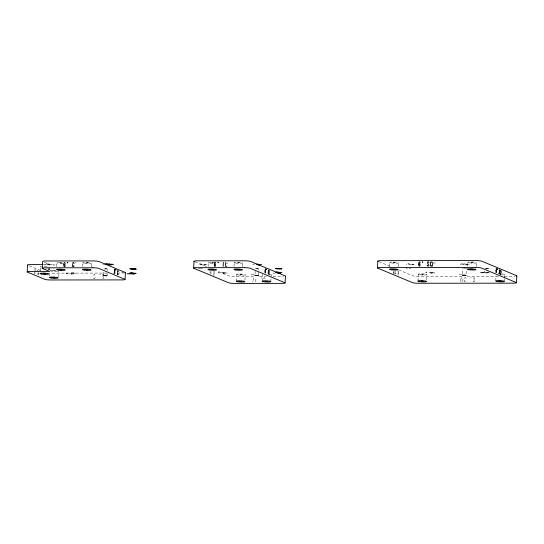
<?xml version="1.0" encoding="UTF-8"?>
<svg xmlns="http://www.w3.org/2000/svg" width="544" height="544" viewBox="0 0 544 544"><rect width="100%" height="100%" fill="white"/><g stroke="black" fill="none" stroke-linecap="round" stroke-linejoin="round"><path stroke-width="0.41" stroke-dasharray="2.72 2.04" d="M34.687 273.108L34.694 272.578L34.796 273.523A1.21 0.415 89.9 0 0 35.054 273.625L35.251 269.545A1.21 0.415 89.9 0 0 34.993 269.436L34.802 270.354M37.114 270.708L37.135 270.3M37.237 270.756L37.257 270.354M38.481 273.006L38.236 274.951A1.183 0.408 89.9 0 1 38.073 274.938M40.222 270.538L40.412 266.737M48.858 270.089L48.933 268.566M49.742 269.906L50.007 264.581L44.329 262.222M49.606 275.998L49.756 272.952M56.719 266.574L56.902 262.772A4.318 0.578 2.8 0 1 61.948 262.392M58.167 277.066L58.466 270.987M82.661 266.546L82.851 262.745M91.263 266.859L91.446 263.058M93.67 275.386L94.112 274.407A1.21 1.122 -67.4 0 1 94.812 274.407L95.037 277.862A0.694 0.646 -67.4 0 1 94.615 278.494A1.21 1.122 -67.4 0 1 93.915 278.494L93.561 277.603L93.588 278.127M99.96 274.781L99.98 274.38M100.3 274.781L100.32 274.38M102.415 275.366L102.85 274.482A1.244 1.156 -67.4 0 1 103.306 274.428L103.748 274.625M103.639 274.829L103.863 270.266M103.843 276.474L103.353 278.48A1.183 1.102 -67.4 0 1 102.66 278.48A0.694 0.646 -67.4 0 1 102.292 277.855L102.768 276.236M107.08 274.951L107.154 273.435M107.304 270.388C108.426 266.485 99.382 269.729 107.379 268.872M208.08 266.431L208.264 262.63M210.059 273.095L210.14 271.449M210.882 274.271L211.086 270.171M213.806 272.252L213.989 271.429A1.244 0.428 89.9 0 1 214.159 271.442L214.132 275.414M234.029 266.41L234.212 262.609M236.3 281.289L236.633 274.448M242.624 266.723L242.808 262.922M244.97 280.085L245.235 274.761M253.613 277.78L253.409 281.88L252.117 281.88M255.041 273.931L255.224 270.13M255.775 281.88L255.979 277.773M258.441 274.815L258.74 268.729L255.299 268.607L258.74 268.729M261.059 278.113L261.072 277.712M261.399 278.113L261.419 277.712M262.249 281.268L262.582 274.428M263.514 278.698L263.949 277.814A1.244 1.156 -67.4 0 1 264.404 277.76L264.969 278.168L264.942 279.806M270.844 281.581L271.177 274.74M389.715 266.268L389.898 262.466M393.462 271.415L393.448 273.353M394.114 270.98L393.727 273.693M397.956 272.136L398.147 271.313A1.244 0.428 89.9 0 1 398.31 271.327L398.201 275.414M398.31 266.58L398.5 262.779M417.935 281.126L418.268 274.285M426.605 279.915L426.87 274.598M462.624 273.741L462.883 268.416M464.488 278.514L464.916 277.705A1.564 1.455 -67.4 0 1 465.759 277.705C467.303 279.242 462.964 280.119 464.712 281.792A1.564 1.455 -67.4 0 0 465.31 281.846L465.99 280.806L465.916 281.432M466.065 273.863L466.324 268.539M467.561 266.193L467.745 262.392M470.771 278.038L470.791 277.637M471.111 278.038L471.131 277.63M473.232 278.623L473.668 277.739A1.244 1.156 -67.4 0 1 474.123 277.685L474.728 278.358L474.171 281.731A1.183 1.102 -67.4 0 1 473.47 281.738A0.694 0.646 -67.4 0 1 473.11 281.112L473.579 279.494A1.244 1.156 -67.4 0 1 474.035 279.446L474.64 280.119M476.156 266.506L476.34 262.704M495.781 281.051L496.04 275.733M504.376 281.364L504.492 279.086M504.526 278.324L504.71 274.523M395.202 273.85L395.25 273.231L395.141 274.04M38.012 272.714L37.917 274.666M395.318 271.266L394.754 274.026M253.463 274.57L254.272 274.57M67.531 272.918C63.09 274.543 71.57 273.217 72.223 273.435M219.361 272.15C214.88 273.788 223.53 272.415 224.06 272.666M426.945 271.952C422.464 273.598 431.113 272.218 431.644 272.476M466.303 268.6L463.495 268.6M411.135 268.614L409.081 268.627M47.124 263.731L46.172 263.976L52.34 264.309M60.683 263.051L61.717 262.806M53.652 270.953L54.679 270.708M86.632 263.031L87.666 262.779M105.414 268.865L105.903 268.75M201.185 263.888L200.24 264.119L206.4 264.466M212.051 262.915L213.078 262.664M237.993 262.888L239.027 262.643M255.088 263.82L252.804 264.37L253.558 264.459M256.782 268.729L257.264 268.614M240.421 274.727L241.448 274.482M393.686 262.745L394.713 262.5M408.768 263.697L407.823 263.928L413.984 264.275M462.672 263.629C454.825 265.377 470.954 262.786 463.107 264.527M422.056 274.564L423.082 274.312M471.526 262.677L472.559 262.426M72.889 273.7C81.478 274.074 65.314 273.904 73.896 274.278M224.72 272.932C233.308 273.306 217.144 273.136 225.733 273.51M432.303 272.741C440.892 273.115 424.728 272.945 433.316 273.319M74.909 262.834L76.262 262.834M226.379 263.187L227.725 263.187M435.309 262.997L433.174 262.997M43.234 264.588L50.007 264.581M55.114 264.908L52.958 264.908L53.74 265.234M102.687 264.867L104.128 264.86M206.482 264.765L204.32 264.772L205.108 265.098M414.066 264.574L411.903 264.581L412.692 264.908M461.632 264.534L464.583 264.86M485.887 268.233L488.39 268.233M484.901 268.688L489.342 268.641L485.846 268.444M74.032 272.782L71.08 272.456M121.604 272.741L123.767 272.741M225.393 272.646L222.442 272.32M432.976 272.456L430.025 272.129M480.549 272.415L482.712 272.408L481.923 272.082M107.1 273.081L51.034 273.136A4.61 0.619 2.8 0 1 49.858 273.115M113.043 273.081L116.443 273.074M117.293 273.074L122.393 273.068A4.61 0.619 2.8 0 0 123.454 273.047M253.538 276.57L234.852 276.583A4.61 0.619 2.8 0 1 228.949 275.93L217.389 271.116M259.488 276.563L266.281 276.556M273.074 276.549L282.424 276.542A4.61 0.619 2.8 0 0 283.485 276.515M461.972 276.379L418.649 276.413A4.61 0.619 2.8 0 1 412.746 275.767L398.874 269.987M467.072 276.372L498.501 276.345M504.444 276.338L513.788 276.332A4.61 0.619 2.8 0 0 514.855 276.304M407.34 268.716L406.082 268.627M199.757 268.906L198.499 268.818M47.627 268.845L49.341 269.11L45.88 268.933M460.591 281.792L461.258 281.806M253.599 275.006L250.512 274.19M480.366 272.816L487.261 272.972L482.555 272.286M272.782 273.006L275.033 273.197M470.934 262.426L473.151 262.67M469.214 264.37L466.827 264.139L465.807 264.37L467.48 264.602L464.59 264.663L466.786 264.955M489.478 272.456C473.477 270.416 498.923 274.23 482.922 272.197M393.094 262.5L395.304 262.745M421.464 274.319L423.674 274.564M237.402 262.643L239.618 262.888M211.46 262.664L213.67 262.908M256.503 268.614L257.543 268.729M239.829 274.482L242.039 274.727M86.04 262.779L88.257 263.024M60.092 262.806L62.308 263.051M105.135 268.75L106.182 268.865M53.06 270.708L55.27 270.953M461.72 274.353C460.809 274.672 461.591 275.4 458.096 273.999M199.702 268.58L203.551 268.804L202.715 268.58M410.774 264.602C412.984 265.676 404.614 263.466 406.817 264.54M203.191 264.792C205.401 265.866 197.03 263.656 199.233 264.738M49.13 264.629C51.333 265.71 42.962 263.5 45.166 264.574M378.842 261.644L390.402 266.458M195.044 261.814L206.604 266.628M29.301 265.887L40.61 270.599M38.345 272.707L38.461 273.394M213.792 275.42L213.901 273.183A1.244 0.428 89.9 0 1 214.071 273.204L214.268 273.972M398.426 273.856L398.222 273.088A1.183 0.408 89.9 0 0 398.065 273.081L397.95 275.305A1.183 0.408 89.9 0 0 398.038 275.4M62.676 263.541A4.318 0.578 2.8 0 1 56.902 262.772M57.474 271.361A4.318 0.578 2.8 0 1 50.109 270.83M50.252 270.395A4.318 0.578 2.8 0 1 55.991 270.388M41.174 267.056A4.318 0.578 2.8 0 1 41.405 266.363M44.329 266.295A4.318 0.578 2.8 0 1 47.484 266.58M502.234 273.931A4.318 0.578 2.8 0 1 504.723 274.598A4.318 0.578 2.8 0 1 501.888 274.985M270.416 274.421A4.318 0.578 2.8 0 1 270.796 275.012M212.942 263.384A4.318 0.578 2.8 0 1 208.25 262.555A4.318 0.578 2.8 0 1 213.309 262.256M461.067 278.385C459.184 282.996 464.216 282.894 462.754 278.385A0.768 0.714 -67.4 0 0 462.366 277.692L461.523 277.692L461.067 278.385M84.374 263.214A4.318 0.578 2.8 0 0 91.399 263.208A4.318 0.578 2.8 0 0 85.673 262.29A4.318 0.578 2.8 0 0 84.374 263.214M419.798 274.747A4.318 0.578 2.8 0 0 426.822 274.74A4.318 0.578 2.8 0 0 421.09 273.822A4.318 0.578 2.8 0 0 419.798 274.747M469.268 262.861A4.318 0.578 2.8 0 0 476.292 262.854A4.318 0.578 2.8 0 0 470.567 261.936A4.318 0.578 2.8 0 0 469.268 262.861M391.428 262.936A4.318 0.578 2.8 0 0 398.446 262.929A4.318 0.578 2.8 0 0 392.72 262.004A4.318 0.578 2.8 0 0 391.428 262.936M235.736 263.078A4.318 0.578 2.8 0 0 242.76 263.072A4.318 0.578 2.8 0 0 237.034 262.147A4.318 0.578 2.8 0 0 235.736 263.078M238.163 274.917A4.318 0.578 2.8 0 0 245.181 274.91A4.318 0.578 2.8 0 0 239.455 273.992A4.318 0.578 2.8 0 0 238.163 274.917"/><path stroke-width="0.82" d="M499.052 273.469L499.066 272.836L499.249 273.972A1.564 0.537 89.9 0 0 499.467 274.006L499.358 269.79A1.564 0.537 89.9 0 1 499.671 269.919L499.766 270.79M27.2 271.932L27.533 265.091M42.316 268.301L42.65 261.46A4.61 0.619 2.8 0 1 45.662 260.97L93.235 260.923A4.61 0.619 2.8 0 1 99.13 261.576L125.14 272.408A4.61 0.619 2.8 0 1 124.984 272.877M65.294 263.473L64.947 262.589A1.244 1.156 -67.4 0 0 64.498 262.534L63.825 263.208L64.049 266.58A1.183 1.102 -67.4 0 0 64.75 266.58A0.694 0.646 -67.4 0 0 65.171 265.955L64.858 264.343A1.244 1.156 -67.4 0 0 64.41 264.296L63.736 264.969M67.47 262.881L67.49 262.48M67.81 262.881L67.83 262.473M74.038 263.473L73.692 262.5A1.21 1.122 -67.4 0 0 72.991 262.5L72.427 265.948A0.694 0.646 -67.4 0 0 72.787 266.58A1.21 1.122 -67.4 0 0 73.494 266.58L73.93 265.69L73.848 266.22M114.961 270.259L114.859 269.321A1.244 0.428 89.9 0 0 114.702 269.198L114.41 273.21A1.183 0.408 89.9 0 0 114.668 273.312L114.777 271.075A1.183 0.408 89.9 0 0 114.614 270.966L114.349 271.531M115.77 270.001L115.79 269.6M115.899 270.055L115.92 269.647M118.15 271.606L118.055 270.565A1.21 0.415 89.9 0 0 117.796 270.456L117.599 274.543A1.21 0.415 89.9 0 0 117.851 274.645L118.041 273.822L117.994 274.339M125.066 279.419L125.399 272.578M193.678 268.165L194.018 261.317M215.744 263.174L215.397 262.29A1.244 1.156 -67.4 0 0 214.948 262.242L214.275 262.915L214.499 266.288A1.183 1.102 -67.4 0 0 215.2 266.288A0.694 0.646 -67.4 0 0 215.621 265.662L215.308 264.051A1.244 1.156 -67.4 0 0 214.86 263.996L214.186 264.67M217.92 262.582L217.94 262.181M218.26 262.582L218.28 262.181M223.169 266.342L223.366 262.235M225.74 262.235L225.536 266.336L226.828 266.336M265.588 269.865L265.486 268.92A1.244 0.428 89.9 0 0 265.322 268.797L265.037 272.809A1.183 0.408 89.9 0 0 265.288 272.918L265.404 270.674A1.244 0.428 89.9 0 0 265.241 270.558L264.976 271.136M266.397 269.6L266.417 269.198M266.519 269.654L266.54 269.253M268.192 274.19L268.396 270.082M269.26 270.443L269.056 274.543L269.532 274.74M285.097 282.894L285.43 276.053M377.475 267.995L377.815 261.154M420.206 262.881L419.859 261.997A1.244 1.156 -67.4 0 0 419.41 261.95L418.737 262.623L418.968 265.996A1.183 1.102 -67.4 0 0 419.662 265.996A0.694 0.646 -67.4 0 0 420.084 265.37L419.771 263.758A1.244 1.156 -67.4 0 0 419.322 263.704L418.656 264.377M422.382 262.296L422.402 261.888M422.722 262.296L422.742 261.888M428.964 262.759L428.618 261.95A1.564 1.455 -67.4 0 0 427.774 261.95C426.068 263.378 430.345 264.493 428.414 266.036A1.564 1.455 -67.4 0 1 427.815 266.091L427.237 265.057L427.251 265.676M496.577 269.572L496.475 268.627A1.244 0.428 89.9 0 0 496.312 268.512L496.026 272.524A1.183 0.408 89.9 0 0 496.278 272.626L496.386 270.388A1.183 0.408 89.9 0 0 496.23 270.28L495.965 270.844M497.386 269.314L497.406 268.906M497.508 269.362L497.529 268.96M516.467 282.683L516.8 275.835M500.704 274.55C502.656 266.546 497.923 272.231 500.97 274.625M43.86 273.856L44.894 273.612M60.35 269.892L61.384 269.647M107.141 263.656C99.239 265.377 115.464 262.827 107.576 264.554M53.319 277.794L54.346 277.549M86.299 269.872L87.332 269.62M105.08 275.706L105.57 275.59M211.711 269.756L212.745 269.504M256.272 264.54L257.808 264.153L257.047 264.085M237.66 269.729L238.694 269.484M256.442 275.57L256.931 275.454M240.081 281.574L241.114 281.323M266.03 281.547L267.063 281.302M393.346 269.586L394.38 269.341M421.722 281.404L422.749 281.16M471.192 269.518L472.226 269.266M464.025 275.38L464.515 275.264M499.562 281.336L500.596 281.085M257.883 264.636L261.63 264.561M431.875 266.043L432.541 266.03M42.391 264.588L30.546 264.602A4.61 0.619 2.8 0 0 27.798 265.261M280.806 268.423C263.86 268.26 293.434 269.028 276.481 268.879M135.238 268.716C118.361 268.539 147.846 269.348 130.914 269.171M277.807 273.081L279.677 273.163L275.72 272.585M127.065 273.768L133.96 273.924L129.254 273.244M470.601 269.273L472.818 269.518M463.746 275.264L464.794 275.38M392.761 269.341L394.971 269.586M498.97 281.085L501.187 281.33M421.131 281.16L423.341 281.404M257.897 265.003L259.202 265.146M281.894 272.646C266.009 270.62 290.285 274.244 276.141 272.476M237.068 269.484L239.285 269.729M211.12 269.511L213.336 269.756M256.163 275.454L257.21 275.57M113.682 264.398L111.296 264.166L110.276 264.398L111.948 264.629L109.058 264.69L111.255 264.982M265.438 281.302L267.655 281.547M239.496 281.323L241.706 281.568M136.177 273.408C120.081 271.368 145.663 275.182 129.622 273.156M85.707 269.627L87.917 269.865M59.758 269.647L61.975 269.892M104.802 275.59L105.842 275.706M43.268 273.612L45.478 273.856M52.727 277.549L54.937 277.794M378.073 261.324A4.61 0.619 2.8 0 1 380.82 260.658L475.966 260.576A4.61 0.619 2.8 0 1 481.862 261.222L516.542 275.665A4.61 0.619 2.8 0 1 516.385 276.134M285.382 276.209A4.61 0.619 2.8 0 0 285.172 275.883L250.498 261.44A4.61 0.619 2.8 0 0 244.596 260.787L197.023 260.828A4.61 0.619 2.8 0 0 194.276 261.487M430.712 262.623C428.856 270.518 435.914 262.745 431.168 261.929A0.768 0.714 -67.4 0 0 430.712 262.623M103.625 275.529L107.046 275.713L103.625 275.529M254.986 275.386L258.407 275.577L254.986 275.386M462.57 275.196L465.99 275.38L462.57 275.196M92.895 267.764L45.329 267.811A4.61 0.619 2.8 0 0 42.575 268.471L49.667 271.422L30.212 271.442A4.61 0.619 2.8 0 0 27.458 272.102L44.798 279.324A4.61 0.619 2.8 0 0 50.701 279.976L122.053 279.908A4.61 0.619 2.8 0 0 124.807 279.249L98.797 268.416A4.61 0.619 2.8 0 0 92.895 267.764M244.263 267.628L196.69 267.668A4.61 0.619 2.8 0 0 193.943 268.335L228.616 282.778A4.61 0.619 2.8 0 0 234.518 283.424L282.084 283.383A4.61 0.619 2.8 0 0 284.838 282.724L250.158 268.28A4.61 0.619 2.8 0 0 244.263 267.628M475.626 267.417L380.487 267.505A4.61 0.619 2.8 0 0 377.74 268.165L412.413 282.608A4.61 0.619 2.8 0 0 418.316 283.261L513.454 283.172A4.61 0.619 2.8 0 0 516.202 282.513L481.528 268.07A4.61 0.619 2.8 0 0 475.626 267.417M58.092 270.082A4.318 0.578 2.8 0 0 65.117 270.076A4.318 0.578 2.8 0 0 59.391 269.158A4.318 0.578 2.8 0 0 58.092 270.082M84.041 270.055A4.318 0.578 2.8 0 0 91.066 270.048A4.318 0.578 2.8 0 0 85.333 269.13A4.318 0.578 2.8 0 0 84.041 270.055M51.061 277.984A4.318 0.578 2.8 0 0 58.079 277.977A4.318 0.578 2.8 0 0 52.353 277.059A4.318 0.578 2.8 0 0 51.061 277.984M41.602 274.047A4.318 0.578 2.8 0 0 48.627 274.04A4.318 0.578 2.8 0 0 42.894 273.115A4.318 0.578 2.8 0 0 41.602 274.047M419.465 281.595A4.318 0.578 2.8 0 0 426.482 281.588A4.318 0.578 2.8 0 0 420.757 280.663A4.318 0.578 2.8 0 0 419.465 281.595M497.304 281.52A4.318 0.578 2.8 0 0 504.329 281.513A4.318 0.578 2.8 0 0 498.603 280.595A4.318 0.578 2.8 0 0 497.304 281.52M468.935 269.702A4.318 0.578 2.8 0 0 475.959 269.695A4.318 0.578 2.8 0 0 470.234 268.777A4.318 0.578 2.8 0 0 468.935 269.702M391.095 269.776A4.318 0.578 2.8 0 0 398.113 269.77A4.318 0.578 2.8 0 0 392.387 268.852A4.318 0.578 2.8 0 0 391.095 269.776M235.402 269.919A4.318 0.578 2.8 0 0 242.427 269.912A4.318 0.578 2.8 0 0 236.701 268.994A4.318 0.578 2.8 0 0 235.402 269.919M263.772 281.738A4.318 0.578 2.8 0 0 270.796 281.731A4.318 0.578 2.8 0 0 265.071 280.806A4.318 0.578 2.8 0 0 263.772 281.738M209.454 269.94A4.318 0.578 2.8 0 0 216.478 269.933A4.318 0.578 2.8 0 0 210.752 269.015A4.318 0.578 2.8 0 0 209.454 269.94M237.83 281.758A4.318 0.578 2.8 0 0 244.848 281.751A4.318 0.578 2.8 0 0 239.122 280.833A4.318 0.578 2.8 0 0 237.83 281.758"/></g></svg>
